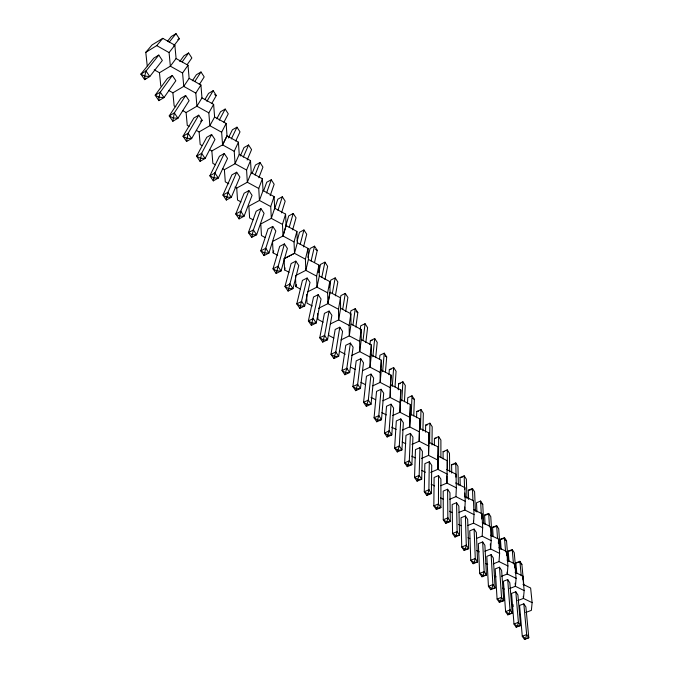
<?xml version="1.0" encoding="UTF-8"?>
<svg xmlns="http://www.w3.org/2000/svg" width="673" height="673" viewBox="0 0 673 673"><rect width="100%" height="100%" fill="white"/><g stroke="black" fill="none" stroke-linecap="round" stroke-linejoin="round"><path stroke-width="1.01" d="M380.178 372.438L370.015 367.147L369.999 357.001L359.735 351.643L359.66 341.329L349.295 335.886L349.144 325.421L338.662 319.902L338.477 309.252L327.894 303.649L330.031 292.267L340.412 297.786L340.614 308.293L350.86 313.744L351.003 324.083L361.174 329.442L361.258 339.613L371.311 344.921L371.336 354.932L381.288 360.164L380.178 372.438L380.161 382.407L390.205 387.631L390.13 397.449L400.099 402.589L399.972 412.246L392.687 415.544M372.817 385.822L380.161 382.407L381.271 370.015L381.288 360.164M438.527 475.584L438.443 503.951L437.374 508.107L436.323 509.52L433.849 505.869L434.093 477.477L438.527 475.584L440.908 479.168L440.908 507.61L436.323 509.52M438.577 457.043L438.636 436.617L434.43 438.46L434.371 445.619M430.686 472.396L437.837 469.325L438.199 446.956L428.777 442.153L429.046 433.025L419.54 428.154M437.837 469.325L438.199 446.956M382.836 400.788L390.13 397.449L391.122 375.172L381.246 370.024M431.973 444.937L432.184 426.716L429.896 423.191L425.673 425.067L425.521 432.142M391.047 384.872L400.83 389.945L399.947 412.263L409.823 417.327L409.647 426.842L402.395 430.081M428.777 442.153L428.566 455.377L438.157 460.248M421.399 458.498L428.566 455.377L429.046 433.025M429.307 461.728L428.886 489.793L427.809 493.974L426.783 495.446L424.268 491.744L424.856 463.647L429.307 461.728L431.73 465.363L431.393 493.511L426.783 495.446M429.584 443.381L429.896 423.191M400.687 399.51L410.379 404.523L409.647 426.842M419.557 428.137L419.775 418.875L410.177 413.937L409.621 426.85L419.397 431.856L419.178 441.219L428.836 446.157M422.896 430.88L423.334 413.163L421.004 409.588L416.764 411.489L416.553 417.731M419.935 447.671L419.161 475.432L417.075 481.178L414.526 477.418L415.468 449.623L419.935 447.671L422.392 451.364L421.71 479.201L417.075 481.178M420.448 429.332L421.004 409.588M419.775 418.875L419.153 441.227L411.96 444.399M158.87 100.639L158.988 97.198L160.3 92.151L172.355 75.469L175.855 80.735L163.985 97.602L158.87 100.639L155.177 95.196L167.434 78.421L172.355 75.469M413.744 415.88L414.375 399.4L412.011 395.783L407.754 397.718L407.459 403.884M447.318 474.137L437.812 469.333L437.862 455.958L447.2 460.702L446.956 483.079L440.722 485.721M410.446 433.395L409.31 460.828L407.241 466.675L404.65 462.856L405.962 435.381L410.446 433.395L412.936 437.139L411.893 464.664L407.241 466.675M411.203 415.283L412.011 395.783M409.823 417.327L410.379 404.523M455.941 477.157L456.075 474.255L446.822 469.569M449.732 499.231L455.941 496.632L456.344 487.824L455.764 462.923L451.6 464.707L451.718 473.06M464.723 489.515L464.824 487.605L455.655 482.987M404.439 401.714L405.289 385.452L402.891 381.776L398.618 383.745L398.239 389.827M464.824 487.605L465.245 501.318L464.799 509.999L458.986 512.397M172.843 121.249L174.324 112.913L185.672 95.499L189.113 100.672L177.941 118.271L172.843 121.249L169.217 115.907L180.768 98.393L185.672 95.499M400.814 418.909L399.299 446.006L397.255 451.945L394.622 448.067L396.313 420.928L400.814 418.909L403.346 422.711L401.932 449.9L397.255 451.945M401.815 401.024L402.891 381.776M464.387 496.203L473.472 500.771L474.036 514.609L473.548 523.157L467.743 525.529M400.099 402.589L400.83 389.945M481.649 518.976L481.977 513.751L473.868 509.697M476.383 538.476L482.154 536.145L482.684 527.725L481.977 513.751M395.017 386.992L396.069 371.294L393.646 367.567L389.347 369.57L388.944 374.794M482.331 522.559L490.365 526.564L491.214 540.655L490.642 548.949L484.897 551.237M391.038 404.195L389.137 430.947L387.118 436.987L384.443 433.042L386.512 406.256L391.038 404.195L393.604 408.057L391.804 434.901L387.118 436.987M392.309 386.336L393.646 367.567M186.564 141.481L188.087 133.313L198.754 115.184L202.136 120.265L191.637 138.571L186.564 141.481L183.006 136.232L193.874 118.019L198.754 115.184M498.34 543.246L498.634 539.191L490.676 535.237M390.205 387.631L391.122 375.172M493.309 563.823L499.013 561.576L499.618 553.399L498.634 539.191M506.5 555.637L506.811 551.641L498.92 547.738M506.811 551.641L507.93 565.959L507.291 574.019L501.587 576.231M385.419 372.421L386.697 356.951L384.241 353.174L379.925 355.209L379.538 359.323M514.534 567.869L514.862 563.932L507.038 560.071M509.755 588.48L515.425 586.301L516.107 578.351L514.862 563.932M381.095 389.28L378.798 415.662L376.787 421.803L374.07 417.798L376.544 391.375L381.095 389.28L383.694 393.192L381.507 419.683L376.787 421.803M382.626 371.664L384.241 353.174M522.542 578.965L522.803 576.054L515.047 572.243M522.803 576.054L524.166 590.583L523.459 598.415L517.806 600.56M200.066 161.335L201.631 153.318L211.642 134.507L214.956 139.504L205.114 158.483L200.066 161.335L196.575 156.186L206.779 137.292L211.642 134.507M522.946 584.257L530.635 588.017L532.124 602.646L531.376 610.361L525.773 612.464M375.694 357.624L377.216 342.389L374.718 338.553L370.386 340.622L369.94 344.677M371.016 374.112L368.308 400.124L366.322 406.366L363.563 402.303L366.449 376.249L371.016 374.112L373.658 378.091L371.059 404.204L366.322 406.366M372.817 356.766L374.718 338.553M371.336 354.932L370.015 367.147L362.654 370.613M369.999 357.001L371.311 344.921M213.307 180.86L214.906 172.986L224.277 153.528L227.541 158.433L218.33 178.067L213.307 180.86L209.875 175.796L219.44 156.245L224.277 153.528M365.834 342.607L367.593 327.608L365.06 323.721L360.703 325.825L360.19 329.812M360.778 358.717L357.649 384.333L355.689 390.685L352.888 386.554L356.194 360.888L360.778 358.717L363.462 362.755L360.45 388.481L355.689 390.685M363.025 340.378L365.06 323.721M361.258 339.613L359.735 351.643L351.424 355.605M359.66 341.329L361.174 329.442M226.313 200.041L227.945 192.31L236.711 172.221L239.916 177.049L231.31 197.298L226.313 200.041L222.94 195.069L231.891 174.887L236.711 172.221M355.866 327.011L357.826 312.617L355.251 308.663L350.885 310.808L350.28 314.905M350.389 343.079L346.822 368.291L344.879 374.752L342.035 370.545L345.779 345.291L350.389 343.079L353.115 347.184L349.666 372.497L344.879 374.752M352.938 325.042L355.251 308.663M351.003 324.083L349.295 335.886L340.942 339.932M349.144 325.421L350.86 313.744M239.092 218.885L240.766 211.297L248.926 190.602L252.081 195.347L244.072 216.201L239.092 218.885L235.777 213.997L244.131 193.218L248.926 190.602M345.678 311.549L347.899 297.407L345.283 293.403L340.9 295.582L338.477 309.252M339.806 327.213L335.793 351.996L333.875 358.566L330.981 354.301L335.179 329.467L339.806 327.213L342.574 331.385L338.679 356.278L333.875 358.566M342.675 309.487L345.283 293.403M340.614 308.293L338.662 319.902L330.275 324.016M251.668 237.384L253.376 229.939L260.964 208.655L264.068 213.324L256.632 234.759L251.668 237.384L248.413 232.58L256.186 211.229L260.964 208.655M335.364 295.842L337.838 281.962L335.188 277.899L330.779 280.111L329.459 287.035M329.08 311.077L324.605 335.415L322.712 342.103L319.768 337.77L324.428 313.374L329.08 311.077L331.898 315.317L327.541 339.772L322.712 342.103M332.336 293.403L335.188 277.899M318.531 308.31L327.911 303.632L330.056 292.259L329.795 281.583L319.313 275.98L319.01 265.12L308.419 259.433L308.032 248.404L297.331 242.642L296.902 231.411L286.092 225.556L285.588 214.14L274.66 208.201L274.096 196.592L263.05 190.56L262.386 178.766L251.222 172.641L250.507 160.628L239.218 154.411L238.427 142.188L227.02 135.87L226.145 123.437L214.611 117.026L213.635 104.391L201.967 97.871L200.924 84.991L189.13 78.362L188.003 65.256L176.065 58.526M327.911 303.632L327.633 292.822L329.795 281.583M264.018 255.589L265.759 248.278L272.784 226.431L275.829 231.024L268.948 253.014L264.018 255.589L260.813 250.869L268.022 228.955L272.784 226.431M324.958 279.531L327.625 266.289L324.941 262.159L320.516 264.413L318.766 272.54M318.186 294.69L311.363 325.37L308.377 320.962L313.517 297.029L318.186 294.69L321.046 298.989L316.217 322.99L311.363 325.37M321.787 277.352L324.941 262.159M319.33 275.964L316.941 287.135L327.633 292.822M307.485 291.905L316.966 287.119L316.621 276.123L319.01 265.12M276.149 273.482L284.401 243.92L287.405 248.438L281.062 270.958L276.149 273.482L273.002 268.838L279.674 246.394L284.401 243.92M314.56 262.344L317.261 250.373L314.535 246.183L310.085 248.472L307.94 257.423M307.115 278.033L299.83 308.36L296.793 303.876L302.421 280.414L307.115 278.033L310.017 282.408L304.701 305.929L299.83 308.36M311.069 261.057L314.535 246.183M308.419 259.433L305.82 270.353L295.43 275.669M316.621 276.123L305.82 270.353L305.407 259.172L308.032 248.404M300.36 289.028L295.893 286.656L296.389 284.637M288.078 291.072L295.842 261.124L298.795 265.566L292.965 288.599L288.078 291.072L284.982 286.513L291.123 263.547L295.842 261.124M303.515 246.915L306.72 234.229L303.944 229.973L299.485 232.311L297.138 241.06M300.158 244.518L303.944 229.973M289.104 272.313L284.586 269.907L284.056 258.735L294.488 253.317L297.357 242.625M284.073 258.718L294.513 253.3L294.034 241.927L296.902 231.411M284.586 269.907L285.133 267.921M292.646 229.829L296.036 217.825L293.218 213.501L288.734 215.873L285.773 225.85M289.188 227.415L293.218 213.501M294.034 241.927L282.997 235.979L286.092 225.556L283.022 235.962L272.515 241.498L273.12 252.863L277.68 255.303M283.022 235.962L282.475 224.395L285.588 214.14M273.12 252.863L273.709 250.928M281.516 212.87L285.184 201.16L282.324 196.768L277.823 199.191L274.618 208.916M277.957 210.338L282.324 196.768M274.685 208.184L271.312 218.355L282.475 224.395M265.154 237.527L261.461 235.542L260.788 223.983L271.337 218.346L270.714 206.577L274.096 196.592M270.201 195.641L274.163 184.242L271.253 179.775L266.735 182.24L263.639 190.762M266.55 192.991L271.253 179.775M263.05 190.56L259.442 200.445L248.867 206.182L249.616 217.943L253.056 219.793M270.714 206.577L259.442 200.445L258.743 188.465L262.386 178.766M258.836 177.765L262.941 167.064L259.997 162.53L255.454 165.045L251.954 173.76M255.05 175.081L259.997 162.53M251.248 172.625L247.336 182.24L236.719 188.087L234.978 187.119M258.743 188.465L247.336 182.24L246.587 170.042L250.507 160.628M247.168 159.981L251.576 149.599L248.573 144.998L244.021 147.555L240.261 156.01M243.273 157.162L248.573 144.998M239.243 154.395L235.054 163.716L246.587 170.042M228.82 183.771L225.295 181.853L224.387 169.68L235.079 163.699L234.221 151.299L238.427 142.188M235.727 140.994L240.017 131.858L236.972 127.18L232.395 129.788L228.391 137.973M231.302 138.958L236.972 127.18M234.221 151.299L222.561 144.872L227.02 135.87L222.586 144.855L211.852 150.954L212.845 163.346L215.511 164.801M222.586 144.855L221.644 132.236L226.145 123.437M223.924 122.217L228.273 113.83L225.177 109.076L220.584 111.726L216.79 118.759M219.289 120.147L225.177 109.076M214.611 117.026L209.858 125.7L199.099 131.908L196.365 130.402M221.644 132.236L209.858 125.7L208.832 112.854L213.635 104.391M211.692 103.6L216.319 95.524L213.173 90.695L208.563 93.396L204.836 99.646M206.897 101.354L213.173 90.695M201.993 97.854L196.903 106.216L208.832 112.854M182.703 110.633L186.118 112.526L196.928 106.199L195.809 93.118L200.924 84.991M199.267 84.663L204.197 76.907L200.991 71.994L196.365 74.745L192.402 80.752M194.884 81.374L200.991 71.994M189.155 78.346L183.746 86.371L195.809 93.118M168.595 90.401L172.919 92.807L183.771 86.354L182.56 73.029L188.003 65.256M187.22 64.574L191.864 57.971L188.608 52.982L183.965 55.783L179.767 61.529M454.771 464.336L455.764 462.923L457.968 466.305L458.389 485.124M182.131 61.95L188.608 52.982M182.56 73.029L170.353 66.173L169.074 52.587L174.854 45.184L162.782 38.336L152.048 44.948L145.78 52.334L147.227 65.895M173.794 45.806L179.329 38.723L176.023 33.65L171.354 36.51L167.543 41.204M471.428 489.826L472.454 488.514L474.6 491.803L475.432 511.27M145.915 78.026L144.636 79.65L140.876 74.106L153.856 58.088L158.803 55.085L162.361 60.435L149.776 76.545L144.636 79.65L144.695 76.091L146.024 70.993L158.803 55.085M445.719 523.375L446.796 522.021L447.856 517.899L447.604 489.246L443.196 491.105L443.28 519.783L445.719 523.375L450.287 521.508L449.951 492.779L447.604 489.246M169.159 42.197L176.023 33.65M145.78 52.334L156.725 45.613L162.782 38.336M454.982 537.029L456.075 535.725L457.127 531.636L456.555 502.714L452.163 504.531L452.576 533.487L454.982 537.029L459.524 535.186L458.868 506.197L456.555 502.714M487.614 514.652L488.682 513.432L490.768 516.637L491.988 536.44M464.118 550.472L465.236 549.227L466.28 545.164L465.396 515.972L461.022 517.764L461.754 546.981L464.118 550.472L468.644 548.663L467.676 519.405L465.396 515.972M495.572 526.816L496.657 525.63L498.71 528.793L500.132 549.025M473.111 563.722L474.246 562.535L475.281 558.497L474.095 529.062L469.746 530.82L470.772 560.281L473.111 563.722L477.611 561.947L476.341 532.444L474.095 529.062M503.404 538.821L504.506 537.685L506.533 540.806L508.14 561.198M481.961 576.786L483.121 575.642L484.156 571.646L482.667 541.958L478.335 543.691L479.664 573.396L481.961 576.786L486.444 575.045L484.888 545.298L482.667 541.958M518.765 562.376L519.893 561.324L521.869 564.361L523.821 585.047M490.693 589.666L491.879 588.572L495.151 587.95L493.309 557.967L491.122 554.678L486.815 556.386L488.43 586.318L490.693 589.666L495.151 587.95L492.897 584.601L491.122 554.678M499.324 602.343L500.519 601.3L503.757 600.661L501.637 570.46L499.484 567.213L495.185 568.887L497.086 599.046L499.324 602.343L503.757 600.661L501.536 597.355L499.484 567.213M507.804 614.853L509.024 613.86L512.22 613.196L509.831 582.784L507.703 579.588L503.429 581.236L505.6 611.606L507.804 614.853L512.22 613.196L510.025 609.94L507.703 579.588M516.166 627.186L517.402 626.243L520.566 625.562L517.916 594.949L515.812 591.786L511.564 593.409L513.995 623.989L516.166 627.186L520.566 625.562L518.403 622.348L515.812 591.786M524.41 639.35L528.793 637.752L525.891 606.937L523.821 603.824L519.581 605.422L522.273 636.195L524.41 639.35L528.793 637.752L526.656 634.589L523.821 603.824M177.773 39.673L179.329 38.723M200.512 121.207L202.136 120.265M443.095 458.91L443.07 451.676L447.259 449.867L449.488 453.291L449.707 471.916M460.223 485.662L460.029 477.552L464.177 475.803L466.347 479.134L466.986 498.424M468.644 499.442L468.324 490.238L472.454 488.514L472.951 500.779M483.769 523.939L482.734 504.304L480.623 501.057L476.509 502.756L476.921 512.044M485.09 524.469L484.585 515.106L488.682 513.432L489.481 526.951M493.166 536.726L492.569 527.279L496.657 525.63L497.507 538.215M501.166 549.488L500.434 539.309L504.506 537.685L505.591 551.927M509.015 561.433L508.199 551.179L512.246 549.58L514.256 552.659L516.031 573.203M516.763 573.219L515.863 562.889L519.893 561.324L521.23 575.777M515.863 562.889L517.798 562.544M508.199 551.179L511.135 550.674M500.434 539.309L502.411 538.98M492.569 527.279L494.571 526.967M484.585 515.106L486.604 514.803M468.324 490.238L470.393 489.969M460.029 477.552L462.385 477.266M451.6 464.707L453.181 464.521M443.07 451.676L444.676 451.499M434.43 438.46L436.054 438.3M425.673 425.067L427.313 424.915M416.764 411.489L418.429 411.346M398.618 383.745L400.326 383.627M389.347 369.57L391.072 369.469M370.386 340.622L372.152 340.546M502.487 588.21L504.245 589.06M532.124 602.646L523.434 598.423L523.249 596.337M494.276 575.962L496.051 576.828M515.409 586.309L524.166 590.583M485.931 563.562L487.715 564.437M516.107 578.351L507.265 574.027L507.114 571.974M476.585 550.531L479.285 551.86M499.013 561.576L507.93 565.959M468.013 537.761L469.83 538.661M499.618 553.399L490.625 548.958L490.323 543.902M458.397 524.36L461.156 525.722M482.137 536.154L491.214 540.655M449.556 511.228L452.34 512.616M482.684 527.725L473.531 523.173L473.447 521.18M440.605 497.902L443.414 499.299M474.036 514.609L464.799 509.999L464.707 507.038M431.183 484.207L434.615 485.923M455.915 496.649L465.245 501.318M421.963 470.477L425.429 472.227M456.344 487.824L446.931 483.088L446.872 475.811M411.716 456.126L415.216 457.892M402.218 441.993L405.743 443.785M391.686 427.187L396.136 429.458M381.885 412.616L386.386 414.921M371.016 397.373L375.559 399.703M214.603 94.641L216.319 95.524M360.913 382.348L365.498 384.72M350.65 367.096L355.285 369.494M339.293 351.121L345.299 354.242M333.884 338.107L328.685 335.39L328.626 333.303M323.175 322.165L317.925 319.406L317.74 313.601M312.306 305.963L306.997 303.161L306.669 294.32M294.488 253.317L305.407 259.172M241.027 201.942L237.544 200.058L236.719 188.087M222.637 168.687L224.412 169.663M201.976 145.503L200.175 144.518L199.099 131.908M210.077 149.953L211.877 150.937M189.079 126.389L187.262 125.38L186.101 112.542M175.863 106.847L174.147 105.897L172.894 92.824M154.226 69.807L159.484 72.743M315.587 249.439L317.261 250.373M156.725 45.613L169.074 52.587M356.168 311.658L357.826 312.617M385.057 355.992L386.697 356.951M412.751 398.433L414.375 399.4M481.153 503.311L482.734 504.304M504.969 539.813L506.533 540.806M520.322 563.368L521.869 564.361M438.636 436.617L440.899 440.092L440.899 457.497M160.805 86.068L159.459 72.76L170.378 66.156L176.09 58.509L174.854 45.184M512.246 549.58L513.465 563.932M515.148 583.205L515.425 586.301M512.977 604.463L513.146 606.558M480.623 501.057L481.245 513.432M295.472 276.67L295.893 286.656M464.177 475.803L464.547 487.95M464.698 493.015L464.824 497.061M447.259 449.867L447.444 470.503M492.897 584.601L491.879 588.572L488.43 586.318L492.897 584.601M501.536 597.355L500.519 601.3L497.086 599.046L501.536 597.355M510.025 609.94L509.024 613.86L505.6 611.606L510.025 609.94M518.403 622.348L517.402 626.243L513.995 623.989L518.403 622.348M526.656 634.589L525.663 638.45L522.273 636.195L526.656 634.589M146.024 70.993L140.876 74.106L144.695 76.091L149.776 76.545L146.024 70.993M160.3 92.151L155.177 95.196L158.988 97.198L163.985 97.602L160.3 92.151M174.324 112.913L169.217 115.907L173.02 117.926L177.941 118.271L174.324 112.913M188.087 133.313L183.006 136.232L186.8 138.276L191.637 138.571L188.087 133.313M201.631 153.318L196.575 156.186L200.352 158.239L205.114 158.483L201.631 153.318M214.906 172.986L209.875 175.796L213.644 177.865L218.33 178.067L214.906 172.986M227.945 192.31L222.94 195.069L226.692 197.147L231.31 197.298L227.945 192.31M240.766 211.297L235.777 213.997L239.521 216.092L244.072 216.201L240.766 211.297M253.376 229.939L248.413 232.58L252.148 234.692L256.632 234.759L253.376 229.939M265.759 248.278L260.813 250.869L264.539 252.989L268.948 253.014L265.759 248.278M277.924 266.306L273.002 268.838L276.712 270.975L281.062 270.958L277.924 266.306M289.878 284.023L284.982 286.513L288.683 288.658L292.965 288.599L289.878 284.023M301.664 301.428L296.793 303.876L300.478 306.03L304.701 305.929L301.664 301.428M313.231 318.565L308.377 320.962L312.053 323.124L316.217 322.99L313.231 318.565M324.605 335.415L319.768 337.77L323.435 339.941L327.541 339.772L324.605 335.415M335.793 351.996L330.981 354.301L334.632 356.48L338.679 356.278L335.793 351.996M346.822 368.291L342.035 370.545L345.67 372.741L349.666 372.497L346.822 368.291M357.649 384.333L352.888 386.554L356.513 388.75L360.45 388.481L357.649 384.333M368.308 400.124L363.563 402.303L367.18 404.507L371.059 404.204L368.308 400.124M378.798 415.662L374.07 417.798L377.671 420.011L381.507 419.683L378.798 415.662M389.137 430.947L384.443 433.042L388.027 435.263L391.804 434.901L389.137 430.947M399.299 446.006L394.622 448.067L398.197 450.287L401.932 449.9L399.299 446.006M409.31 460.828L404.65 462.856L408.217 465.077L411.893 464.664L409.31 460.828M419.161 475.432L414.526 477.418L418.076 479.639L421.71 479.201L419.161 475.432M428.886 489.793L424.268 491.744L427.809 493.974L431.393 493.511L428.886 489.793M438.443 503.951L433.849 505.869L437.374 508.107L440.908 507.61L438.443 503.951M447.856 517.899L443.28 519.783L446.796 522.021L450.287 521.508L447.856 517.899M457.127 531.636L452.576 533.487L456.075 535.725L459.524 535.186L457.127 531.636M466.28 545.164L461.754 546.981L465.236 549.227L468.644 548.663L466.28 545.164M475.281 558.497L470.772 560.281L474.246 562.535L477.611 561.947L475.281 558.497M484.156 571.646L479.664 573.396L483.121 575.642L486.444 575.045L484.156 571.646"/></g></svg>
